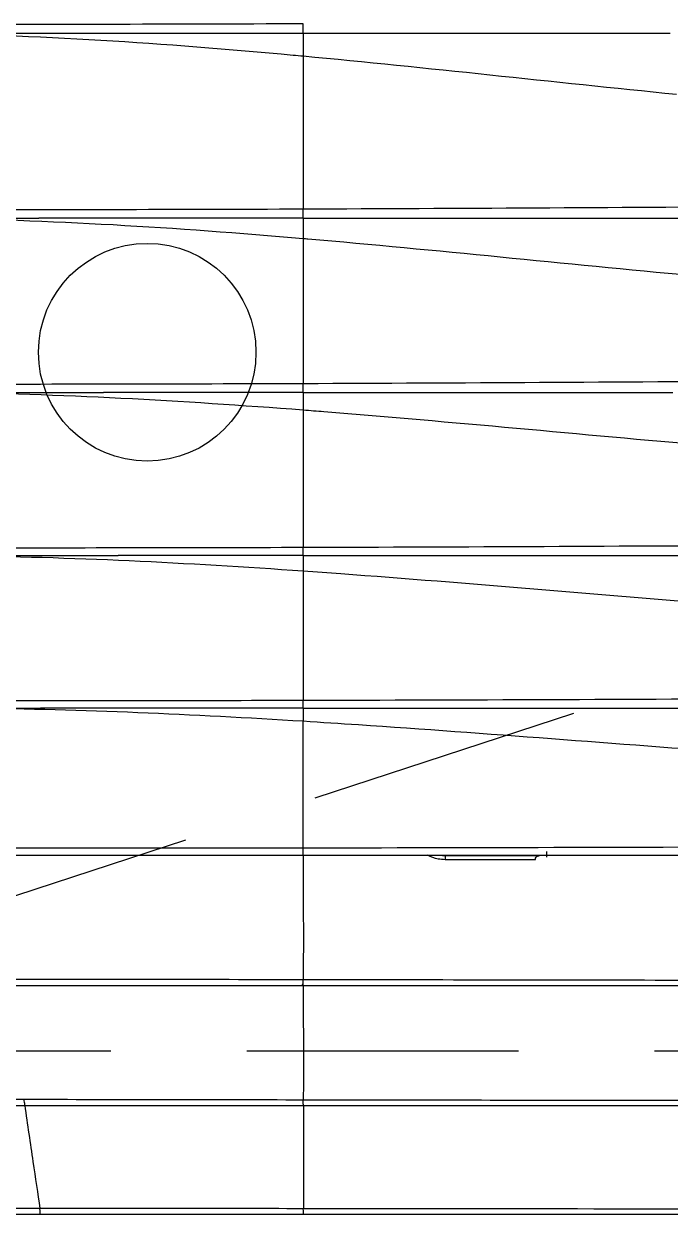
# Model space of a CAD drawing. Header units: millimetres. Extents: x 359270 to 411470, y 57550 to 89768.
# Drawn here: x 395655 to 395714.4, y 61892 to 62001.4 of the extents above; entities that cross this region are included whole.
import ezdxf

# ---------------------------------------------------------------- set-up
doc = ezdxf.new("R2010")
doc.units = ezdxf.units.MM
doc.header["$LTSCALE"] = 100
doc.linetypes.add('HIDDEN', pattern=[0.375, 0.25, -0.125])
doc.layers.add('도면층8', color=8, linetype='Continuous')

# ---------------------------------------------------------------- blocks, each defined once
blk = doc.blocks.new('*U22')
at = {"color": 1, "linetype": 'HIDDEN'}
blk.add_line((39.94, 14.99), (1479.94, 484.99), dxfattribs=at)
at = {"color": 8}
for p, q in [((91.53, 33), (91.53, 33)), ((125.09, 32.95), (125.09, 33)), ((84.55, 21), (84.54, 21))]:
    blk.add_line(p, q, dxfattribs=at)
at = {"color": 1, "linetype": 'HIDDEN'}
blk.add_lwpolyline([(1479.94, 484.99), (1479.94, 14.99), (39.94, 14.99), (39.94, 484.99)], close=True, dxfattribs=at)
at = {"color": 8, "ltscale": 5}
blk.add_circle((95.79, 79.18), 10, dxfattribs=at)
at = {"color": 8}
for centre, major_axis, ratio, start_param, end_param in [((123.19, 32.65), (0, -0.3), 0.031187, 3.141593, 4.985372), ((109.86, 20.88), (0.189, 0.233), 0.187592, 5.682169, 6.283185)]:
    blk.add_ellipse(centre, major_axis=major_axis, ratio=ratio, start_param=start_param, end_param=end_param, dxfattribs=at)
for points, degree in [([(110.14, 109.35), (98, 109.31), (85.87, 109.28), (73.77, 109.28)], 3), ([(73.83, 108.5), (85.92, 108.5), (98.02, 108.5), (110.14, 108.5)], 3), ([(110.14, 108.5), (115.43, 108.5), (120.73, 108.5), (126.03, 108.5)], 3), ([(110.14, 108.5), (110.14, 107.78), (110.14, 107.08), (110.14, 106.38)], 3), ([(126.03, 108.5), (131.98, 108.5), (137.93, 108.5), (143.88, 108.5)], 3), ([(110.14, 106.4), (121.59, 105.33), (133.01, 104.03), (144.44, 102.89)], 3), ([(110.14, 92.32), (98.45, 92.28), (86.76, 92.26), (75.09, 92.26)], 3), ([(75.16, 91.5), (78.72, 91.5), (82.28, 91.5), (85.84, 91.5)], 3), ([(75.16, 91.5), (86.81, 91.39), (98.49, 90.64), (110.14, 89.64)], 3), ([(110.14, 91.5), (102.03, 91.5), (93.93, 91.5), (85.84, 91.5)], 3), ([(110.14, 91.5), (114.72, 91.5), (119.31, 91.5), (123.89, 91.5)], 3), ([(110.14, 91.5), (110.14, 90.87), (110.14, 90.24), (110.14, 89.62)], 3), ([(123.89, 91.5), (131.06, 91.5), (138.23, 91.5), (145.4, 91.5)], 3), ([(110.14, 76.29), (98.93, 76.25), (87.73, 76.23), (76.54, 76.23)], 3), ([(76.61, 75.5), (87.78, 75.39), (98.97, 74.75), (110.14, 73.89)], 3), ([(77.82, 75.5), (81.93, 75.5), (86.03, 75.5), (90.14, 75.5)], 3), ([(90.14, 75.5), (90.69, 75.5), (91.23, 75.5), (91.78, 75.5)], 3), ([(110.14, 75.5), (104.02, 75.5), (97.89, 75.5), (91.78, 75.5)], 3), ([(110.14, 75.5), (121.46, 75.5), (132.79, 75.5), (144.12, 75.5)], 3), ([(110.14, 75.5), (110.14, 74.95), (110.14, 74.42), (110.14, 73.89)], 3), ([(110.14, 61.24), (99.44, 61.21), (88.75, 61.19), (78.06, 61.2)], 3), ([(78.14, 60.5), (82.03, 60.5), (85.93, 60.5), (89.82, 60.5)], 3), ([(78.14, 60.5), (88.8, 60.4), (99.48, 59.85), (110.14, 59.1)], 3), ([(89.82, 60.5), (90.92, 60.5), (92.02, 60.5), (93.11, 60.5)], 3), ([(110.14, 60.5), (104.46, 60.5), (98.79, 60.5), (93.11, 60.5)], 3), ([(110.14, 60.5), (122.93, 60.5), (135.72, 60.5), (148.52, 60.5)], 3), ([(110.14, 60.5), (110.14, 60.02), (110.14, 59.55), (110.14, 59.09)], 3), ([(110.14, 47.19), (99.97, 47.16), (89.8, 47.15), (79.64, 47.16)], 3), ([(79.72, 46.5), (89.85, 46.4), (100, 45.93), (110.14, 45.31)], 3), ([(83.14, 46.5), (84.09, 46.5), (85.03, 46.5), (85.98, 46.5)], 3), ([(110.14, 46.5), (102.08, 46.5), (94.03, 46.5), (85.98, 46.5)], 3), ([(110.14, 46.5), (114.54, 46.5), (118.94, 46.5), (123.34, 46.5)], 3), ([(110.14, 46.5), (110.14, 46.09), (110.14, 45.69), (110.14, 45.3)], 3), ([(123.34, 46.5), (123.75, 46.5), (124.15, 46.5), (124.55, 46.5)], 3), ([(124.55, 46.5), (131.67, 46.5), (138.78, 46.5), (145.9, 46.5)], 3), ([(110.14, 33.63), (100.52, 33.61), (90.91, 33.61), (81.3, 33.62)], 3), ([(81.38, 33), (90.96, 33), (100.55, 33), (110.14, 33)], 3), ([(110.14, 33), (140.87, 33), (171.62, 33), (202.37, 33)], 3), ([(110.14, 33), (110.14, 29.11), (110.15, 25.23), (110.14, 21.54)], 3), ([(122.67, 33), (122.84, 32.97), (123.02, 32.95), (123.19, 32.95)], 3), ([(123.19, 32.95), (126.07, 32.95), (128.96, 32.95), (131.85, 32.95)], 3), ([(132.49, 33.32), (132.49, 32.79)], 1), ([(131.46, 32.57), (128.7, 32.57), (125.94, 32.57), (123.18, 32.57)], 3), ([(82.97, 21), (92.03, 21), (101.08, 21), (110.14, 21)], 3), ([(110.14, 21), (110.14, 21), (110.14, 21.23), (110.14, 21.54)], 3), ([(84.52, 10), (93.06, 10), (101.6, 10), (110.15, 10)], 3), ([(84.53, 10), (84.52, 10)], 1), ([(110.15, 10), (110.14, 10), (110.14, 10.2), (110.14, 10.49)], 3), ([(85.94, 0), (85.94, 0), (85.94, 0.21), (85.93, 0.52)], 3), ([(85.94, 0), (94.01, 0), (102.08, 0), (110.15, 0)], 3), ([(110.15, 0), (110.15, 0), (110.15, 0.2), (110.14, 0.51)], 3)]:
    blk.add_open_spline(points, degree=degree, dxfattribs=at)
for points, knots in [([(110.14, 108.5), (110.14, 108.53), (110.14, 108.59), (110.14, 108.97), (110.14, 109.23), (110.14, 109.35)], [0, 0, 0, 0, 0.391619, 0.725197, 1, 1, 1, 1]), ([(73.83, 108.5), (85.61, 108.39), (97.74, 107.55), (109.83, 106.43), (110.14, 106.4)], [0, 0, 0, 0, 0.974091, 1, 1, 1, 1]), ([(110.14, 106.4), (110.14, 105.29), (110.14, 103.05), (110.14, 99.58), (110.14, 96), (110.14, 93.56), (110.14, 92.32)], [0, 0, 0, 0, 0.238876, 0.485318, 0.739101, 1, 1, 1, 1]), ([(195.5, 92.71), (181.27, 92.71), (167.04, 92.63), (138.58, 92.46), (124.35, 92.38), (110.14, 92.32)], [0, 0, 0, 0, 0.5, 0.5, 1, 1, 1, 1]), ([(110.14, 91.5), (110.14, 91.53), (110.14, 91.59), (110.14, 91.95), (110.14, 92.21), (110.14, 92.32)], [0, 0, 0, 0, 0.392153, 0.725723, 1, 1, 1, 1]), ([(110.14, 89.64), (110.28, 89.63), (122.22, 88.6), (134.11, 87.33), (145.88, 86.24)], [0, 0, 0, 0, 0.011752, 1, 1, 1, 1]), ([(110.14, 89.64), (110.14, 88.59), (110.14, 86.45), (110.14, 83.16), (110.14, 79.76), (110.14, 77.46), (110.14, 76.29)], [0, 0, 0, 0, 0.238679, 0.484981, 0.738792, 1, 1, 1, 1]), ([(197.06, 76.7), (182.57, 76.7), (168.08, 76.61), (139.1, 76.43), (124.61, 76.34), (110.14, 76.29)], [0, 0, 0, 0, 0.5, 0.5, 1, 1, 1, 1]), ([(110.14, 75.5), (110.14, 75.53), (110.14, 75.59), (110.14, 75.93), (110.14, 76.18), (110.14, 76.29)], [0, 0, 0, 0, 0.394601, 0.728178, 1, 1, 1, 1]), ([(110.14, 73.89), (110.77, 73.84), (123.22, 72.86), (135.63, 71.64), (147.42, 70.63)], [0, 0, 0, 0, 0.050839, 1, 1, 1, 1]), ([(110.14, 73.89), (110.14, 72.89), (110.14, 70.85), (110.14, 67.73), (110.14, 64.51), (110.14, 62.34), (110.14, 61.24)], [0, 0, 0, 0, 0.238264, 0.484327, 0.738251, 1, 1, 1, 1]), ([(198.72, 61.62), (183.95, 61.62), (169.18, 61.53), (139.65, 61.35), (124.89, 61.28), (110.14, 61.24)], [0, 0, 0, 0, 0.5, 0.5, 1, 1, 1, 1]), ([(110.14, 60.5), (110.14, 60.53), (110.14, 60.58), (110.14, 60.9), (110.14, 61.13), (110.14, 61.24)], [0, 0, 0, 0, 0.395935, 0.729503, 1, 1, 1, 1]), ([(110.14, 59.1), (111.29, 59.02), (124.27, 58.09), (137.23, 56.92), (149.04, 55.99)], [0, 0, 0, 0, 0.088816, 1, 1, 1, 1]), ([(110.14, 59.1), (110.14, 58.17), (110.14, 56.25), (110.14, 53.32), (110.14, 50.28), (110.14, 48.23), (110.14, 47.19)], [0, 0, 0, 0, 0.235363, 0.480412, 0.73527, 1, 1, 1, 1]), ([(200.43, 47.55), (185.38, 47.55), (170.33, 47.45), (140.23, 47.28), (125.18, 47.22), (110.14, 47.19)], [0, 0, 0, 0, 0.5, 0.5, 1, 1, 1, 1]), ([(110.14, 46.5), (110.14, 46.53), (110.14, 46.57), (110.14, 46.87), (110.14, 47.09), (110.14, 47.19)], [0, 0, 0, 0, 0.395907, 0.729457, 1, 1, 1, 1]), ([(110.14, 45.31), (111.83, 45.2), (125.36, 44.33), (138.86, 43.22), (150.69, 42.36)], [0, 0, 0, 0, 0.124687, 1, 1, 1, 1]), ([(110.14, 33.63), (110.14, 35), (110.14, 37.65), (110.14, 41.56), (110.14, 44.09), (110.14, 45.31)], [0, 0, 0, 0, 0.356444, 0.689662, 1, 1, 1, 1]), ([(202.24, 33.88), (186.89, 33.88), (171.54, 33.8), (140.83, 33.69), (125.49, 33.65), (110.14, 33.63)], [0, 0, 0, 0, 0.5, 0.5, 1, 1, 1, 1]), ([(110.14, 33), (110.14, 33.05), (110.14, 33.13), (110.14, 33.48), (110.14, 33.63)], [0, 0, 0, 0, 0.569783, 1, 1, 1, 1]), ([(123.18, 32.57), (122.97, 32.57), (122.75, 32.59), (122.2, 32.7), (121.87, 32.82), (121.57, 32.99)], [0, 0, 0, 0, 0.377066, 0.377066, 1, 1, 1, 1]), ([(131.46, 32.57), (131.47, 32.62), (131.49, 32.73), (131.63, 32.9), (131.76, 32.93), (131.85, 32.95)], [0, 0, 0, 0, 0.219574, 0.500671, 1, 1, 1, 1]), ([(110.14, 21.54), (101.06, 21.55), (91.97, 21.57), (82.89, 21.57), (82.89, 21.57), (82.89, 21.57)], [0, 0, 0, 0, 0.999998, 0.999998, 1, 1, 1, 1]), ([(204.03, 21.42), (194.02, 21.42), (184.01, 21.43), (163.82, 21.45), (153.65, 21.47), (133.06, 21.5), (122.66, 21.52), (111.55, 21.54), (110.84, 21.54), (110.14, 21.54)], [0, 0, 0, 0, 0.319811, 0.319811, 0.644923, 0.644923, 0.97758, 0.97758, 1, 1, 1, 1]), ([(110.14, 21), (110.85, 21), (111.56, 21), (122.67, 21), (133.08, 21), (153.66, 21), (163.83, 21), (184.03, 21), (194.06, 21), (204.09, 21)], [0, 0, 0, 0, 0.022631, 0.022631, 0.354983, 0.354983, 0.679805, 0.679805, 1, 1, 1, 1]), ([(110.14, 21), (110.14, 18.81), (110.15, 15.21), (110.15, 11.82), (110.14, 10.49)], [0, 0, 0, 0, 0.610788, 1, 1, 1, 1]), ([(84.44, 10.53), (84.44, 10.53), (84.44, 10.53), (80.44, 10.53), (76.44, 10.53), (66.94, 10.54), (61.45, 10.55), (50.47, 10.57), (44.97, 10.58), (35.63, 10.6), (31.78, 10.6), (27.93, 10.61)], [0, 0, 0, 0, 0.000001, 0.000001, 0.21248, 0.21248, 0.503983, 0.503983, 0.795486, 0.795486, 1, 1, 1, 1]), ([(27.95, 10), (31.81, 10), (35.66, 10), (45, 10), (50.49, 10), (61.47, 10), (66.96, 10), (76.48, 10), (80.5, 10), (84.52, 10)], [0, 0, 0, 0, 0.204297, 0.204297, 0.495492, 0.495492, 0.786688, 0.786688, 1, 1, 1, 1]), ([(110.14, 10.49), (101.58, 10.51), (93.01, 10.52), (84.44, 10.53), (84.44, 10.53), (84.44, 10.53)], [0, 0, 0, 0, 0.999998, 0.999998, 1, 1, 1, 1]), ([(84.44, 10.53), (84.47, 10.37), (84.51, 10.08), (84.52, 10.03), (84.52, 10)], [0, 0, 0, 0, 0.526876, 1, 1, 1, 1]), ([(84.53, 10), (84.78, 8.24), (85.26, 4.97), (85.72, 1.9), (85.93, 0.52)], [0, 0, 0, 0, 0.529697, 1, 1, 1, 1]), ([(205.71, 10.38), (202, 10.38), (198.29, 10.38), (178.08, 10.39), (161.59, 10.41), (136.84, 10.45), (128.6, 10.46), (116.95, 10.48), (113.55, 10.49), (110.14, 10.49)], [0, 0, 0, 0, 0.116518, 0.116518, 0.634308, 0.634308, 0.893201, 0.893201, 1, 1, 1, 1]), ([(110.15, 10), (113.55, 10), (116.96, 10), (128.61, 10), (136.85, 10), (161.59, 10), (178.08, 10), (198.31, 10), (202.04, 10), (205.77, 10)], [0, 0, 0, 0, 0.106844, 0.106844, 0.365542, 0.365542, 0.882945, 0.882945, 1, 1, 1, 1]), ([(110.15, 10), (110.15, 8.84), (110.15, 7.17), (110.15, 4.76), (110.15, 2.73), (110.15, 1.24), (110.15, 0.51)], [0, 0, 0, 0, 0.343974, 0.49957, 0.756098, 1, 1, 1, 1]), ([(85.93, 0.52), (85.93, 0.52), (85.93, 0.52), (82.48, 0.52), (79.03, 0.52), (72.14, 0.52), (68.7, 0.52), (65.26, 0.54)], [0, 0, 0, 0, 0.000003, 0.000003, 0.500936, 0.500936, 1, 1, 1, 1]), ([(65.26, 0), (68.7, 0), (72.14, 0), (79.03, 0), (82.49, 0), (85.94, 0)], [0, 0, 0, 0, 0.499048, 0.499048, 1, 1, 1, 1]), ([(110.15, 0.51), (102.08, 0.52), (94.01, 0.52), (85.93, 0.52), (85.93, 0.52), (85.93, 0.52)], [0, 0, 0, 0, 0.999998, 0.999998, 1, 1, 1, 1]), ([(207.32, 0.4), (198.84, 0.4), (190.36, 0.41), (165.87, 0.43), (149.86, 0.46), (125.95, 0.5), (118.05, 0.51), (110.15, 0.51)], [0, 0, 0, 0, 0.261714, 0.261714, 0.756054, 0.756054, 1, 1, 1, 1]), ([(110.15, 0), (118.05, 0), (125.95, 0), (149.86, 0), (165.88, 0), (190.36, 0), (198.84, 0), (207.32, 0)], [0, 0, 0, 0, 0.243953, 0.243953, 0.738293, 0.738293, 1, 1, 1, 1])]:
    blk.add_open_spline(points, degree=3, knots=knots, dxfattribs=at)

msp = doc.modelspace()

# ---------------------------------------------------------------- block references
at = {"layer": '도면층8'}
msp.add_blockref('*U22', (395570.56, 61892.01), dxfattribs=at)

doc.saveas('drawing.dxf')
